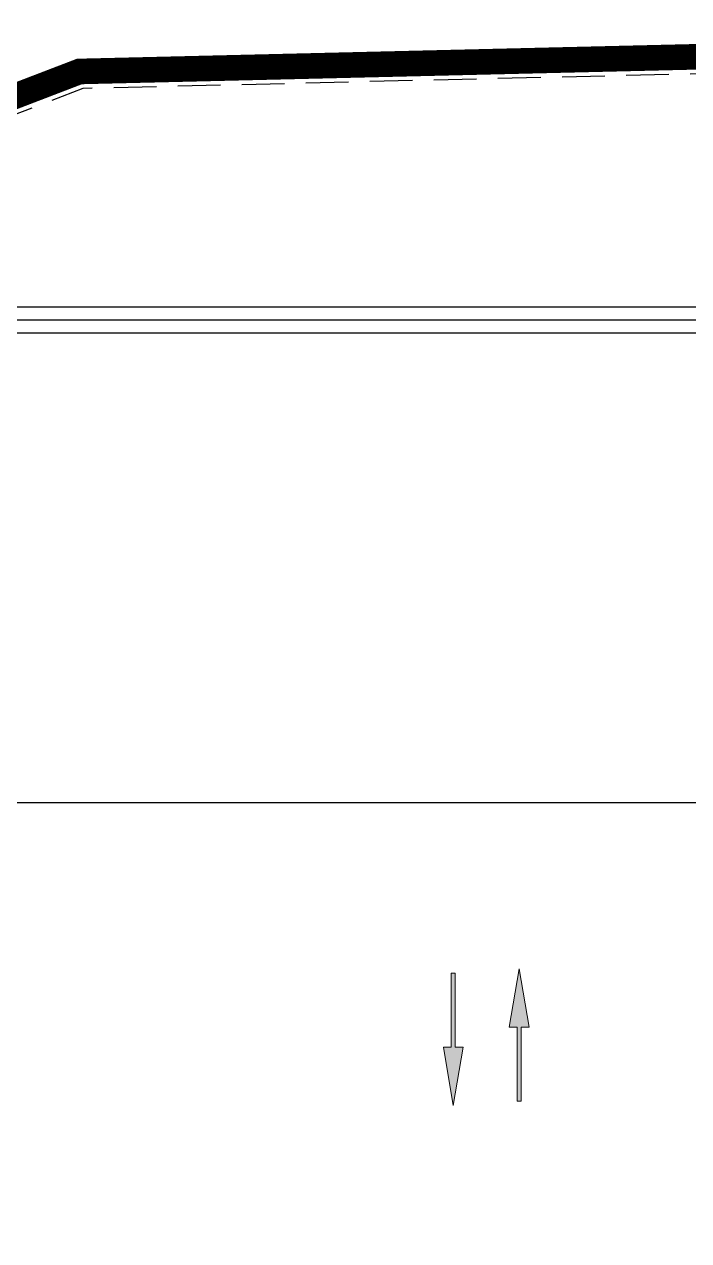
# Model space of a CAD drawing. Extents: x 152195838 to 160350639, y 364657247 to 370318102.
# Drawn here: x 157552073 to 157567625, y 365049763 to 365078261 of the extents above; entities that cross this region are included whole.
import ezdxf
from ezdxf.xclip import XClip

# ---------------------------------------------------------------- set-up
doc = ezdxf.new("R2010")
doc.units = 0
doc.header["$MEASUREMENT"] = 0
for name, pattern in [('AAA004', [3, 2, -1]), ('DIVIDEX2', [2.5, 1, -0.5, 0, -0.5, 0, -0.5]), ('PHANTOM2', [1.25, 0.625, -0.125, 0.125, -0.125, 0.125, -0.125]), ('사무실2종$0$ACAD_ISO04W100', [30, 24, -3, 0, -3])]:
    doc.linetypes.add(name, pattern=pattern)
doc.layers.get('0').update_dxf_attribs({"linetype": 'CONTINUOUS'})
for name, color, linetype in [('0 구역계(부지)', 5, 'PHANTOM2'), ('4A.TEC SITE', 1, 'DIVIDEX2'), ('4A.TEC 패턴 1', 8, 'CONTINUOUS'), ('㈜SE&C 패턴 1', 8, 'CONTINUOUS')]:
    doc.layers.add(name, color=color, linetype=linetype)
doc.layers.add('DEFPOINT', color=135, linetype='CONTINUOUS', plot=False)

# ---------------------------------------------------------------- blocks, each defined once
blk = doc.blocks.new('zw$C900')
at = {"layer": '0 구역계(부지)', "linetype": 'AAA004', "ltscale": 500, "flags": 128}
blk.add_lwpolyline([(-78576, -83230), (-84358, -81321), (-100487, -75984), (-109941, -75633), (-142159, -85468), (-161435, -88757), (-252852, -90934), (-260151, -93736), (-271129, -102323), (-291575, -111577), (-291456, -113105), (-292591, -125163), (-292605, -129353), (-292051, -132630), (-291060, -134530), (-289085, -141318), (-289168, -144287), (-285317, -146399), (-285092, -151580), (-282702, -162240), (-272700, -185724), (-265309, -192985), (-216758, -218936), (-205440, -225775), (-188949, -237591), (-187640, -238240), (-161500, -240648), (-136284, -235184), (-121462, -234588), (-113066, -233536), (-95241, -239556), (-74880, -238437)], close=True, dxfattribs=at)
at = {"layer": '4A.TEC SITE', "color": 10, "linetype": '사무실2종$0$ACAD_ISO04W100', "ltscale": 300, "const_width": 600}
blk.add_lwpolyline([(-78183, -82939), (-84232, -80941), (-100415, -75586), (-109993, -75231), (-142252, -85078), (-161474, -88358), (-252931, -90536), (-260350, -93384)], dxfattribs=at)
blk = doc.blocks.new('QQ3')
at = {"layer": '4A.TEC 패턴 1', "lineweight": 0}
blk.add_hatch(color=256, dxfattribs=at).paths.add_polyline_path([(5115271, 393912), (5117341, 393912), (5117341, 393801), (5116775, 393801), (5115271, 393801), (5115271, 393579), (5113645, 393857), (5115271, 394134)])
blk.add_lwpolyline([(5116775, 393801), (5117341, 393801), (5117341, 393912), (5115271, 393912), (5115271, 394134), (5113645, 393857), (5115271, 393579), (5115271, 393801), (5116775, 393801)], close=True, dxfattribs=at)
blk.add_lwpolyline([(5117341, 393912), (5117341, 393801)], dxfattribs=at)
blk = doc.blocks.new('dwg1F34')
h = blk.add_hatch()
h.set_pattern_fill('ANSI37', color=253, scale=4000, angle=45, style=0)
h.set_pattern_definition([(90, (143763.5, -224403.43), (-500, 3e-14), []), (180, (143763.5, -224403.43), (-6e-14, -500), [])])
edge = h.paths.add_edge_path()
edge.add_line((171909, 107362), (162625, 112664))
edge.add_arc((167436, 121087), 9700, -158.3429, -119.7338, ccw=False)
edge.add_line((158420, 117508), (144572, 152384))
edge.add_line((144572, 152384), (141674, 159680))
edge.add_line((141674, 159680), (141674, 178662))
edge.add_arc((156027, 165167), 19700, 129.5807, 136.7638, ccw=False)
edge.add_line((143474, 180350), (143474, 160024))
edge.add_line((143474, 160024), (146103, 153405))
edge.add_line((146103, 153405), (160093, 118172))
edge.add_arc((167436, 121087), 7900, 201.6571, 211.7406)
edge.add_line((160717, 116931), (160887, 117037))
edge.add_arc((167436, 121087), 7700, 211.7406, 240.2662)
edge.add_line((163617, 114401), (168277, 111740))
edge.add_line((168277, 111740), (172852, 109126))
edge.add_line((172852, 109126), (171909, 107362))
at = {"linetype": 'Continuous'}
for points in [[(193053, 200940), (164413, 200940)], [(193053, 200640), (164413, 200640)]]:
    blk.add_lwpolyline(points, dxfattribs=at)
blk = doc.blocks.new('A$C111325cc')
at = {"layer": 'DEFPOINT'}
for p, q in [((0, 174063), (324969, 174063)), ((0, 163063), (324969, 163063))]:
    blk.add_line(p, q, dxfattribs=at)

msp = doc.modelspace()

# ---------------------------------------------------------------- block references
ref = msp.add_blockref('zw$C900', (157806294.1963, 365167692.3902))
XClip(ref).set_block_clipping_path([(-346460.3034729064, -270723.6596111059), (-37654.8170730174, -42886.8178880215)])
ref = msp.add_blockref('dwg1F34', (157386294.1963, 364870692.3902))
XClip(ref).set_block_clipping_path([(73539.6965270936, 26276.3403887749), (382345.1829269826, 254113.1821119785)])
at = {"layer": 'DEFPOINT'}
msp.add_blockref('A$C111325cc', (157443670.7413, 364896968.7328), dxfattribs=at)
at = {"layer": '㈜SE&C 패턴 1', "xscale": 0.8380952380952384, "yscale": 0.8380952380952384, "zscale": 0.8380952380952384}
for p, rotation in [((157233566.0329, 369341850.9187), 269.9999999999997), ((157892203.5356, 360767209.1984), 89.99999999999977)]:
    msp.add_blockref('QQ3', p, dxfattribs=dict(at, rotation=rotation))

doc.saveas('drawing.dxf')
